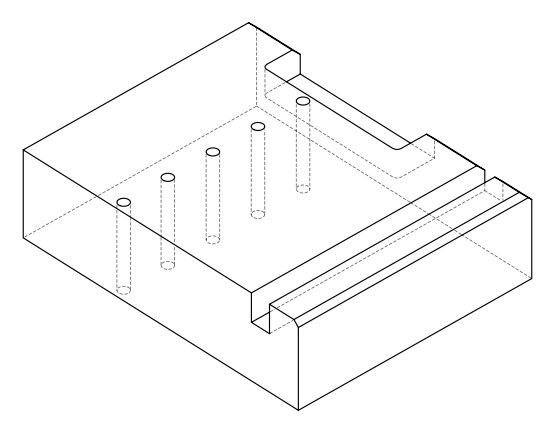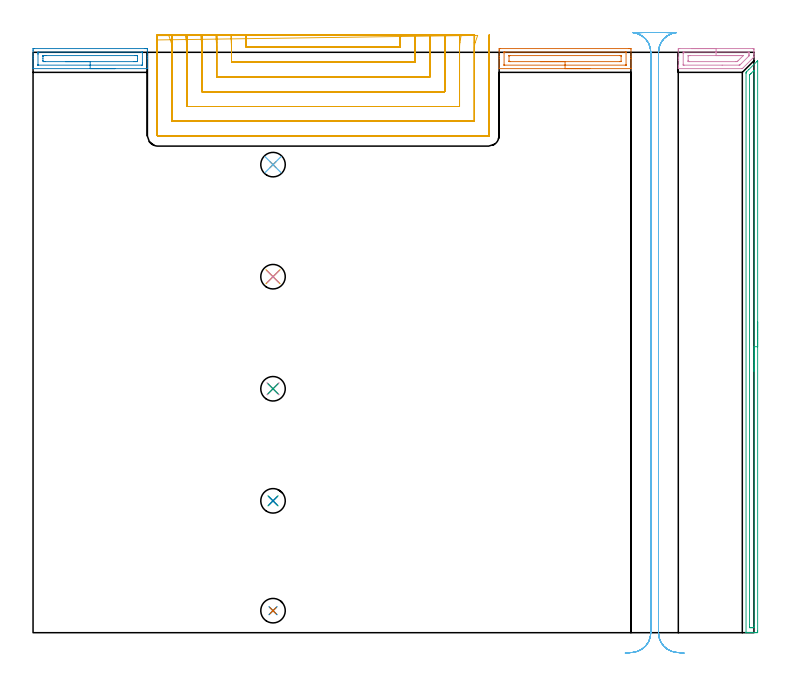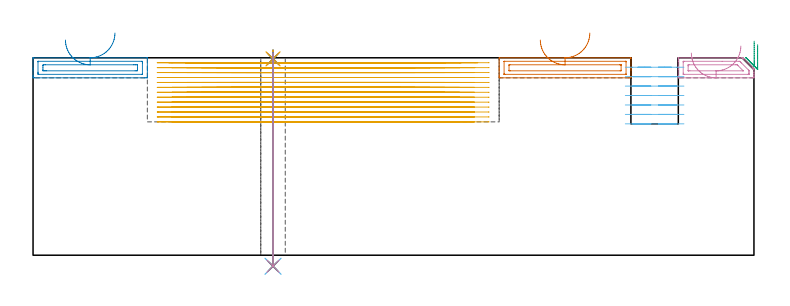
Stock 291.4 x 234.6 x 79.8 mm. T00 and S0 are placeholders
(PLAN: 16 operations, 4 tool changes, 75.2 min)
(1 AREA_MILL | FG_CHAMFER_SURFACE | UGT0205_001 | 1.5 min | 2076 mm3)
(2 AREA_MILL_1 | FG_CHAMFER_SURFACE_1 | UGT0205_001 | 1.33 min | 1680 mm3)
(3 AREA_MILL_2 | FG_CHAMFER_SURFACE_2 | UGT0205_001 | 3.84 min | 2588 mm3)
(4 AREA_MILL_3 | FG_CHAMFER_SURFACE_3 | UGT0205_001 | 0.93 min | 1110 mm3)
(5 MILL_SLOT | SLOT_PARTIAL_RECTANGULAR | NXT0201_009 | Follow Part, ap 2, ae 75% | 58.07 min | 139072 mm3)
(6 MILL_RECTANGULAR_SLOT | SLOT_RECTANGULAR | UGT0201_008 | Follow Part, ap 4, ae 75% | 7.65 min | 119314 mm3)
(7 SPOT_DRILL | STEP1HOLE | NXT0321_9005460120000 | 0.03 min | 2 mm3)
(8 SPOT_DRILL_1 | STEP1HOLE_1 | NXT0321_9005460120000 | 0.03 min | 13 mm3)
(9 SPOT_DRILL_2 | STEP1HOLE_2 | NXT0321_9005460120000 | 0.03 min | 3 mm3)
(10 SPOT_DRILL_3 | STEP1HOLE_3 | NXT0321_9005460120000 | 0.03 min | 14 mm3)
(11 SPOT_DRILL_4 | STEP1HOLE_4 | NXT0321_9005460120000 | 0.03 min | 24 mm3)
(12 DRILL_THROUGH_HOLE_INTO_CENTER | STEP1HOLE | UGT0301_494 | 0.35 min | 6101 mm3)
(13 DRILL_THROUGH_HOLE_INTO_CENTER_1 | STEP1HOLE_1 | UGT0301_494 | 0.35 min | 6129 mm3)
(14 DRILL_THROUGH_HOLE_INTO_CENTER_2 | STEP1HOLE_2 | UGT0301_494 | 0.35 min | 6133 mm3)
(15 DRILL_THROUGH_HOLE_INTO_CENTER_3 | STEP1HOLE_3 | UGT0301_494 | 0.35 min | 6123 mm3)
(16 DRILL_THROUGH_HOLE_INTO_CENTER_4 | STEP1HOLE_4 | UGT0301_494 | 0.35 min | 6125 mm3)
(TOOL UGT0205_001 | Chamfer Mill 20 x 3 x 45 deg. | D20 FL50 Z2)
(TOOL NXT0201_009 | ENDMILL 8mm [2P460-0800-NA 1630] | D8 FL26 Z6)
(TOOL UGT0201_008 | End Mill 16 mm | D16 FL32 Z4)
(TOOL NXT0321_9005460120000 | NC Spot Drill, 142deg, 12mm, Carbide, Uncoated | D12 PA142 FL30 Z2)
(TOOL UGT0301_494 | Carbide Drill 9.9 mm | D9.9 PA118 FL87 Z2)
(OP 1 AREA_MILL)
G17 G21 G94 G90
T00 M6
G54
G17 G0 G90 X225.05 Y228. S1061 M3
G43 Z89.8 H0
G94 G1 X225.012 Z88.928 F250.
X224.898 Z88.064
X224.709 Z87.212
X224.447 Z86.38
X224.113 Z85.574
X223.71 Z84.8
X223.242 Z84.064
X222.71 Z83.372
X222.121 Z82.729
X221.478 Z82.14
X220.786 Z81.608
X220.05 Z81.14
X219.276 Z80.737
X218.47 Z80.403
X217.638 Z80.141
X216.786 Z79.952
X215.922 Z79.838
X215.05 Z79.8
X188.471
X188.41 Y228.005 Z79.793
X188.4 Y228.164 Z79.635
Y232.193 Z75.605
Y232.935 Z74.858
Y235.221 Z72.575
X188.402 Y235.592 Z72.204
X188.407 Y236.091 Z71.705
X188.413 Y236.093 Z71.703
X188.914 Y236.1 Z71.7
X240.677
X241.186 Y236.099 Z71.701
X241.687 Y236.093 Z71.703
X241.693 Y236.091 Z71.705
X241.7 Y235.592 Z72.204
Y232.935 Z74.858
Y232.193 Z75.605
Y232.05 Z75.748
X241.699 Y228.162 Z79.637
X241.69 Y228.005 Z79.793
X241.629 Y228. Z79.8
X215.05
Y229.414 Z78.386
X190.666
X190.474 Y229.417 Z78.383
X190.427 Y229.419 Z78.381
X190.411 Y229.421 Z78.379
X190.408 Y229.434 Z78.366
X190.403 Y229.477 Z78.323
X190.401 Y229.519 Z78.281
Y234.393 Z73.407
X190.404 Y234.584 Z73.216
X190.408 Y234.653 Z73.147
X190.412 Y234.68 Z73.12
X190.418 Y234.681 Z73.119
X190.47 Y234.684 Z73.116
X190.686 Y234.686 Z73.114
X190.707
X239.434
X239.626 Y234.683 Z73.117
X239.673 Y234.681 Z73.119
X239.689 Y234.679 Z73.121
X239.692 Y234.666 Z73.134
X239.697 Y234.623 Z73.177
X239.699 Y234.581 Z73.219
Y229.707 Z78.093
X239.696 Y229.516 Z78.284
X239.692 Y229.447 Z78.353
X239.688 Y229.42 Z78.38
X239.682 Y229.419 Z78.381
X239.63 Y229.416 Z78.384
X239.414 Y229.414 Z78.386
X239.393
X215.05
Y230.828 Z76.972
X192.794 Y230.829 Z76.971
X192.458 Y230.833 Z76.967
X192.42 Y230.835 Z76.965
X192.407 Y230.99 Z76.81
X192.401 Y231.106 Z76.694
X192.4 Y233.052 Z74.748
X192.404 Y233.168 Z74.632
X192.41 Y233.244 Z74.556
X192.423 Y233.265 Z74.535
X192.458 Y233.267 Z74.533
X193.008 Y233.271 Z74.529
X237.306
X237.642 Y233.267 Z74.533
X237.68 Y233.265 Z74.535
X237.693 Y233.11 Z74.69
X237.699 Y232.994 Z74.806
X237.7 Y231.048 Z76.752
X237.696 Y230.932 Z76.868
X237.69 Y230.856 Z76.944
X237.677 Y230.835 Z76.965
X237.642 Y230.833 Z76.967
X237.092 Y230.829 Z76.971
X215.05 Y230.828 Z76.972
X214.178 Z77.01
X213.314 Z77.123
X212.462 Z77.312
X211.63 Z77.575
X210.824 Z77.908
X210.05 Z78.311
X209.314 Z78.78
X208.622 Z79.311
X207.979 Z79.9
X207.39 Z80.544
X206.858 Z81.236
X206.39 Z81.972
X205.987 Z82.745
X205.653 Z83.551
X205.391 Z84.383
X205.202 Z85.235
X205.088 Z86.1
X205.05 Z86.972
G0 Z89.8
M5
M2
(OP 2 AREA_MILL_1)
G17 G21 G94 G90
T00 M6
G54
G17 G0 G90 X33.1 Y228. S1061 M3
G43 Z89.8 H0
G94 G1 X33.062 Z88.928 F250.
X32.948 Z88.063
X32.759 Z87.212
X32.497 Z86.38
X32.163 Z85.574
X31.76 Z84.8
X31.292 Z84.064
X30.76 Z83.372
X30.171 Z82.729
X29.528 Z82.14
X28.836 Z81.608
X28.1 Z81.14
X27.326 Z80.737
X26.52 Z80.403
X25.688 Z80.141
X24.836 Z79.952
X23.972 Z79.838
X23.1 Z79.8
X0.058
X0.01 Y228.035 Z79.763
X0. Y228.14 Z79.658
Y232.188 Z75.61
Y232.935 Z74.858
Y235.218 Z72.577
X0.002 Y235.592 Z72.204
X0.006 Y236.092 Z71.704
X0.01 Y236.094 Z71.702
X0.512 Y236.1 Z71.7
X45.18
X45.688 Y236.099 Z71.701
X46.19 Y236.094 Z71.702
X46.194 Y236.092 Z71.704
X46.2 Y235.592 Z72.204
Y232.935 Z74.858
Y232.189 Z75.61
Y232.066 Z75.733
X46.199 Y228.157 Z79.642
X46.19 Y228.027 Z79.771
X46.139 Y228.004 Z79.796
X46.131 Y228. Z79.8
X23.1
Y229.414 Z78.386
X2.263
X2.072 Y229.416 Z78.384
X2.025 Y229.418 Z78.382
X2.01 Y229.421 Z78.379
X2.006 Y229.435 Z78.365
X2.002 Y229.477 Z78.323
X2. Y229.518 Z78.282
Y229.677 Z78.123
Y233.821 Z73.979
Y234.104 Z73.696
X2.005 Y234.388 Z73.412
X2.01 Y234.577 Z73.223
X2.023 Y234.679 Z73.121
X2.305 Y234.686 Z73.114
X43.937
X44.128 Y234.684 Z73.116
X44.175 Y234.682 Z73.118
X44.19 Y234.679 Z73.121
X44.194 Y234.665 Z73.135
X44.198 Y234.623 Z73.177
X44.2 Y234.582 Z73.218
Y234.423 Z73.377
Y230.279 Z77.521
Y229.996 Z77.804
X44.195 Y229.712 Z78.088
X44.19 Y229.523 Z78.277
X44.177 Y229.421 Z78.379
X43.895 Y229.414 Z78.386
X23.1
Y230.828 Z76.972
X4.941 Y230.829 Z76.971
X4.388 Y230.832 Z76.968
X4.055 Y230.835 Z76.965
X4.009 Y231.164 Z76.636
X4.003 Y231.217 Z76.583
X4. Y232.05 Z75.75
Y232.935 Z74.865
Y232.99 Z74.81
X4.003 Y233.046 Z74.754
X4.01 Y233.156 Z74.644
X4.023 Y233.265 Z74.535
X4.055 Y233.266 Z74.534
X4.606 Y233.27 Z74.53
X4.941 Y233.271 Z74.529
X5.491 Y233.272 Z74.528
X41.259 Y233.271 Z74.529
X41.812 Y233.268 Z74.532
X42.145 Y233.264 Z74.536
X42.191 Y232.935 Z74.865
X42.197 Y232.883 Z74.917
X42.2 Y232.05 Z75.75
Y231.164 Z76.636
Y231.109 Z76.691
X42.197 Y231.054 Z76.746
X42.19 Y230.943 Z76.857
X42.177 Y230.835 Z76.965
X42.145 Y230.834 Z76.966
X41.594 Y230.83 Z76.97
X41.259 Y230.829 Z76.971
X40.709 Y230.828 Z76.972
X23.1
X22.228 Z77.01
X21.364 Z77.124
X20.512 Z77.312
X19.68 Z77.575
X18.874 Z77.909
X18.1 Z78.311
X17.364 Z78.78
X16.672 Z79.311
X16.029 Z79.901
X15.44 Z80.544
X14.908 Z81.236
X14.44 Z81.972
X14.037 Z82.745
X13.703 Z83.551
X13.441 Z84.383
X13.252 Z85.235
X13.138 Z86.1
X13.1 Z86.972
G0 Z89.8
M5
M2
(OP 3 AREA_MILL_2)
G17 G21 G94 G90
T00 M6
G54
G17 G0 G90 X292.9 Y125.6 S1061 M3
G43 Z89.8 H0
Z85.1
G94 G1 Y125.562 Z84.228 F250.
Y125.448 Z83.364
Y125.259 Z82.512
Y124.997 Z81.68
Y124.663 Z80.874
Y124.26 Z80.1
Y123.792 Z79.364
Y123.261 Z78.672
Y122.671 Z78.029
Y122.028 Z77.44
Y121.336 Z76.908
Y120.6 Z76.44
Y119.826 Z76.037
Y119.02 Z75.703
Y118.188 Z75.441
Y117.337 Z75.252
Y116.472 Z75.138
Y115.6 Z75.1
Y0.913
X292.899 Y0.593 Z75.101
X292.893 Y0.029 Z75.103
X292.891 Y0.007 Z75.105
X292.33 Y0. Z75.665
X292.031 Z75.963
X291.44 Z76.554
X290.843 Z77.154
X290.55 Z77.446
X289.953 Z78.043
X289.66 Z78.335
X289.074 Z78.925
X288.575 Z79.424
X288.218 Z79.773
X288.207 Y0.089 Z79.789
X288.205 Y0.106 Z79.792
X288.206 Y0.144 Z79.794
X288.2 Y226.15 Z79.8
X288.205 Y226.503 Z79.791
X288.336 Y226.638 Z79.661
X289.335 Y227.636 Z78.664
X292.605 Y230.905 Z75.394
X292.775 Y231.072 Z75.222
X292.892 Y231.183 Z75.106
X292.898 Y231.069 Z75.102
X292.9 Y230.946 Z75.1
Y230.905
Y115.6
X291.486 Z76.514
Y3.221
X291.482 Y2.376 Z76.518
X291.48 Y2.336 Z76.52
X291.44 Y2.01 Z76.56
X290.923 Y2.002 Z77.077
X290.55 Z77.45
X290.032 Y2.003 Z77.968
X289.66 Y2.01 Z78.34
X289.625 Y2.376 Z78.375
X289.623 Y2.413 Z78.377
X289.62 Y3.267 Z78.38
X289.615 Y225.304 Z78.385
X289.617 Y225.35 Z78.383
X289.621 Y225.438 Z78.379
X289.66 Y225.498 Z78.34
X289.982 Y225.827 Z78.018
X290.3 Y226.15 Z77.7
X291.191 Y227.041 Z76.809
X291.317 Y227.165 Z76.683
X291.44 Y227.283 Z76.56
X291.475 Y227.314 Z76.525
X291.481 Y227.179 Z76.519
X291.485 Y227.087 Z76.515
X291.486 Y227.041 Z76.514
Y226.995
Y115.6
Y114.729 Z76.552
Y113.864 Z76.666
Y113.012 Z76.855
Y112.18 Z77.117
Y111.374 Z77.451
Y110.6 Z77.854
Y109.864 Z78.323
Y109.172 Z78.854
Y108.529 Z79.443
Y107.94 Z80.086
Y107.409 Z80.778
Y106.94 Z81.514
Y106.537 Z82.288
Y106.203 Z83.094
Y105.941 Z83.926
Y105.752 Z84.778
Y105.638 Z85.643
Y105.6 Z86.514
G0 Z89.8
M5
M2
(OP 4 AREA_MILL_3)
G17 G21 G94 G90
T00 M6
G54
G17 G0 G90 X266.1 Y236.1 S1061 M3
G43 Z89.8 H0
Z81.7
G94 G1 X266.138 Z80.828 F250.
X266.252 Z79.964
X266.441 Z79.112
X266.703 Z78.28
X267.037 Z77.474
X267.44 Z76.7
X267.908 Z75.964
X268.44 Z75.272
X269.029 Z74.629
X269.672 Z74.04
X270.364 Z73.509
X271.1 Z73.04
X271.874 Z72.637
X272.68 Z72.303
X273.512 Z72.041
X274.363 Z71.852
X275.228 Z71.738
X276.1 Z71.7
X290.809
X291. Y236.098 Z71.702
X291.398 Y236.091 Z71.705
X291.4 Y235.881 Z71.917
Y235.592 Z72.205
Y234.996 Z72.801
Y234.706 Z73.089
Y234.128 Z73.671
Y233.821 Z73.978
X291.399 Y232.711 Z75.089
X291.394 Y232.695 Z75.104
X291.194 Y232.493 Z75.303
X290.809 Y232.108 Z75.691
X287.148 Y228.448 Z79.351
X286.836 Y228.136 Z79.661
X286.704 Y228.005 Z79.791
X286.352 Y228. Z79.8
X260.946
X260.808 Y228.003 Z79.788
X260.8 Y228.021 Z79.769
Y228.331 Z79.468
Y228.815 Z78.984
Y229.393 Z78.401
Y231.454 Z76.344
Y232.047 Z75.747
Y232.637 Z75.158
Y235.294 Z72.503
X260.803 Y235.592 Z72.205
X260.808 Y236.091 Z71.706
X260.886 Y236.094 Z71.704
X261.391 Y236.1 Z71.7
X276.1
Y234.686 Z73.114
X289.047
X289.246 Y234.684 Z73.116
X289.345 Y234.681 Z73.119
X289.386 Y234.679 Z73.121
X289.39 Y234.649 Z73.151
X289.395 Y234.56 Z73.24
X289.399 Y234.336 Z73.464
Y233.821 Z73.979
X289.397 Y233.452 Z74.348
X289.39 Y233.193 Z74.607
X289.375 Y233.137 Z74.663
X289.326 Y233.084 Z74.716
X289.184 Y232.935 Z74.865
X286.352 Y230.101 Z77.699
X285.995 Y229.748 Z78.052
X285.814 Y229.57 Z78.23
X285.67 Y229.431 Z78.369
X285.46 Y229.416 Z78.384
X285.438 Y229.415 Z78.385
X278.546 Y229.414 Z78.386
X263.153
X262.954 Y229.416 Z78.384
X262.855 Y229.419 Z78.381
X262.814 Y229.421 Z78.379
X262.81 Y229.451 Z78.349
X262.805 Y229.54 Z78.26
X262.801 Y229.764 Z78.036
Y234.191 Z73.609
X262.807 Y234.564 Z73.236
X262.81 Y234.668 Z73.132
X262.825 Y234.679 Z73.121
X262.848 Y234.681 Z73.119
X262.957 Y234.684 Z73.116
X263.174 Y234.686 Z73.114
X276.1
Y233.272 Z74.528
X286.905 Y233.271 Z74.529
X286.968 Y233.27 Z74.53
X287.029 Y233.266 Z74.534
X287.052 Y233.263 Z74.537
X287.038 Y233.244 Z74.556
X287.013 Y233.214 Z74.586
X284.965 Y231.164 Z76.636
X284.767 Y230.968 Z76.832
X284.698 Y230.902 Z76.898
X284.642 Y230.853 Z76.947
X284.607 Y230.835 Z76.965
X284.569 Y230.834 Z76.966
X284.015 Y230.829 Z76.971
X265.295
X264.957 Y230.831 Z76.969
X264.845 Y230.833 Z76.967
X264.813 Y230.835 Z76.965
X264.807 Y230.905 Z76.895
X264.803 Y231.009 Z76.791
X264.801 Y231.164 Z76.636
X264.8 Y231.32 Z76.48
X264.802 Y233.09 Z74.71
X264.81 Y233.246 Z74.554
X264.817 Y233.266 Z74.534
X264.831 Y233.268 Z74.532
X264.872 Y233.27 Z74.53
X264.957 Y233.271 Z74.529
X265.51 Y233.272 Z74.528
X276.1
X276.972 Z74.567
X277.836 Z74.68
X278.688 Z74.869
X279.52 Z75.132
X280.326 Z75.465
X281.1 Z75.868
X281.836 Z76.337
X282.528 Z76.868
X283.171 Y233.271 Z77.457
X283.76 Z78.101
X284.291 Z78.793
X284.76 Z79.529
X285.163 Z80.302
X285.497 Z81.108
X285.759 Z81.94
X285.948 Z82.792
X286.062 Z83.657
X286.1 Z84.529
G0 Z89.8
M5
M2
(OP 5 MILL_SLOT)
G17 G21 G94 G90
T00 M6
G54
G17 G0 G90 X85.977 Y241.595 S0 M3
G43 Z89.8 H1
Z77.808
G94 G1 X86.144 Y238.6 F250.
G2 X86.2 Y236.7 R36. F500.
G1 X148.4
G2 X148.455 Y238.6 R36.
G1 X148.62 Y241.595 F250.
X79.933 Y241.593
X80.133 Y238.6
G2 X80.2 Y236.597 R30. F500.
G1 Y230.7
X154.4
Y236.62
G2 X154.465 Y238.6 R30.
G1 X154.663 Y241.593 F250.
X73.866 Y241.59
X74.116 Y238.6
G2 X74.2 Y236.597 R24. F500.
G1 Y224.7
X160.4
Y236.62
G2 X160.482 Y238.6 R24.
G1 X160.729 Y241.59 F250.
X67.754 Y241.581
X68.088 Y238.6
G2 X68.2 Y236.597 R18. F500.
G1 Y218.7
X166.4
Y236.62
G2 X166.509 Y238.6 R18.
G1 X166.839 Y241.582 F250.
X61.531 Y241.558
X62.032 Y238.6
G2 X62.2 Y236.597 R12. F500.
G1 Y212.7
X172.4
Y236.62
G2 X172.565 Y238.6 R12.
G1 X173.06 Y241.559 F250.
X54.854 Y241.428
X55.856 Y238.6
G2 X56.2 Y236.597 R6. F500.
G1 Y206.7
X178.4
Y236.62
G2 X178.736 Y238.6 R6.
G1 X179.726 Y241.432 F250.
X50.2 Y239.597
Y236.597
Y201. F500.
G3 X50.5 Y200.7 R0.3
G1 X184.1
G3 X184.4 Y201. R0.3
G1 Y236.62
Y239.62 F250.
G0 X86.177 Y241.6 Z75.815
G1 X86.199 Y238.6
X86.2 Y238.336 F500.
Y236.7
X148.4
Y238.347
X148.401 Y238.6
X148.422 Y241.6 F250.
X80.172
X80.199 Y238.6
G2 X80.2 Y238.336 R30. F500.
G1 Y230.7
X154.4
Y238.347
G2 X154.401 Y238.6 R30.
G1 X154.426 Y241.6 F250.
X74.166
X74.199 Y238.6
G2 X74.2 Y238.336 R24. F500.
G1 Y224.7
X160.4
Y238.347
G2 X160.401 Y238.6 R24.
G1 X160.433 Y241.6 F250.
X68.154
X68.198 Y238.6
G2 X68.2 Y238.336 R18. F500.
G1 Y218.7
X166.4
Y238.347
G2 X166.402 Y238.6 R18.
G1 X166.444 Y241.6 F250.
X62.131 Y241.599
X62.197 Y238.6
G2 X62.2 Y238.336 R12. F500.
G1 Y212.7
X172.4
Y238.347
G2 X172.403 Y238.6 R12.
G1 X172.466 Y241.599 F250.
X56.062 Y241.597
X56.194 Y238.6
G2 X56.2 Y238.336 R6. F500.
G1 Y206.7
X178.4
Y238.347
G2 X178.405 Y238.6 R6.
G1 X178.532 Y241.597 F250.
X50.2 Y241.336
Y238.336
Y201. F500.
G3 X50.5 Y200.7 R0.3
G1 X184.1
G3 X184.4 Y201. R0.3
G1 Y238.347
Y241.347 F250.
G0 X86.2 Y241.6 Z73.823
G1 Y238.6
Y236.7 F500.
X148.4
Y238.6
Y241.6 F250.
X80.2
Y238.6
Y230.7 F500.
X154.4
Y238.6
Y241.6 F250.
X74.2
Y238.6
Y224.7 F500.
X160.4
Y238.6
Y241.6 F250.
X68.2
Y238.6
Y218.7 F500.
X166.4
Y238.6
Y241.6 F250.
X62.2
Y238.6
Y212.7 F500.
X172.4
Y238.6
Y241.6 F250.
X56.2
Y238.6
Y206.7 F500.
X178.4
Y238.6
Y241.6 F250.
X50.2
Y238.6
Y201. F500.
G3 X50.5 Y200.7 R0.3
G1 X184.1
G3 X184.4 Y201. R0.3
G1 Y238.6
Y241.6 F250.
G0 X86.2 Z71.831
G1 Y238.6
Y236.7 F500.
X148.4
Y238.6
Y241.6 F250.
X80.2
Y238.6
Y230.7 F500.
X154.4
Y238.6
Y241.6 F250.
X74.2
Y238.6
Y224.7 F500.
X160.4
Y238.6
Y241.6 F250.
X68.2
Y238.6
Y218.7 F500.
X166.4
Y238.6
Y241.6 F250.
X62.2
Y238.6
Y212.7 F500.
X172.4
Y238.6
Y241.6 F250.
X56.2
Y238.6
Y206.7 F500.
X178.4
Y238.6
Y241.6 F250.
X50.2
Y238.6
Y201. F500.
G3 X50.5 Y200.7 R0.3
G1 X184.1
G3 X184.4 Y201. R0.3
G1 Y238.6
Y241.6 F250.
G0 X86.2 Z69.838
G1 Y238.6
Y236.7 F500.
X148.4
Y238.6
Y241.6 F250.
X80.2
Y238.6
Y230.7 F500.
X154.4
Y238.6
Y241.6 F250.
X74.2
Y238.6
Y224.7 F500.
X160.4
Y238.6
Y241.6 F250.
X68.2
Y238.6
Y218.7 F500.
X166.4
Y238.6
Y241.6 F250.
X62.2
Y238.6
Y212.7 F500.
X172.4
Y238.6
Y241.6 F250.
X56.2
Y238.6
Y206.7 F500.
X178.4
Y238.6
Y241.6 F250.
X50.2
Y238.6
Y201. F500.
G3 X50.5 Y200.7 R0.3
G1 X184.1
G3 X184.4 Y201. R0.3
G1 Y238.6
Y241.6 F250.
G0 X86.2 Z67.846
G1 Y238.6
Y236.7 F500.
X148.4
Y238.6
Y241.6 F250.
X80.2
Y238.6
Y230.7 F500.
X154.4
Y238.6
Y241.6 F250.
X74.2
Y238.6
Y224.7 F500.
X160.4
Y238.6
Y241.6 F250.
X68.2
Y238.6
Y218.7 F500.
X166.4
Y238.6
Y241.6 F250.
X62.2
Y238.6
Y212.7 F500.
X172.4
Y238.6
Y241.6 F250.
X56.2
Y238.6
Y206.7 F500.
X178.4
Y238.6
Y241.6 F250.
X50.2
Y238.6
Y201. F500.
G3 X50.5 Y200.7 R0.3
G1 X184.1
G3 X184.4 Y201. R0.3
G1 Y238.6
Y241.6 F250.
G0 X86.2 Z65.854
G1 Y238.6
Y236.7 F500.
X148.4
Y238.6
Y241.6 F250.
X80.2
Y238.6
Y230.7 F500.
X154.4
Y238.6
Y241.6 F250.
X74.2
Y238.6
Y224.7 F500.
X160.4
Y238.6
Y241.6 F250.
X68.2
Y238.6
Y218.7 F500.
X166.4
Y238.6
Y241.6 F250.
X62.2
Y238.6
Y212.7 F500.
X172.4
Y238.6
Y241.6 F250.
X56.2
Y238.6
Y206.7 F500.
X178.4
Y238.6
Y241.6 F250.
X50.2
Y238.6
Y201. F500.
G3 X50.5 Y200.7 R0.3
G1 X184.1
G3 X184.4 Y201. R0.3
G1 Y238.6
Y241.6 F250.
G0 X86.2 Z63.862
G1 Y238.6
Y236.7 F500.
X148.4
Y238.6
Y241.6 F250.
X80.2
Y238.6
Y230.7 F500.
X154.4
Y238.6
Y241.6 F250.
X74.2
Y238.6
Y224.7 F500.
X160.4
Y238.6
Y241.6 F250.
X68.2
Y238.6
Y218.7 F500.
X166.4
Y238.6
Y241.6 F250.
X62.2
Y238.6
Y212.7 F500.
X172.4
Y238.6
Y241.6 F250.
X56.2
Y238.6
Y206.7 F500.
X178.4
Y238.6
Y241.6 F250.
X50.2
Y238.6
Y201. F500.
G3 X50.5 Y200.7 R0.3
G1 X184.1
G3 X184.4 Y201. R0.3
G1 Y238.6
Y241.6 F250.
G0 X86.2 Z61.869
G1 Y238.6
Y236.7 F500.
X148.4
Y238.6
Y241.6 F250.
X80.2
Y238.6
Y230.7 F500.
X154.4
Y238.6
Y241.6 F250.
X74.2
Y238.6
Y224.7 F500.
X160.4
Y238.6
Y241.6 F250.
X68.2
Y238.6
Y218.7 F500.
X166.4
Y238.6
Y241.6 F250.
X62.2
Y238.6
Y212.7 F500.
X172.4
Y238.6
Y241.6 F250.
X56.2
Y238.6
Y206.7 F500.
X178.4
Y238.6
Y241.6 F250.
X50.2
Y238.6
Y201. F500.
G3 X50.5 Y200.7 R0.3
G1 X184.1
G3 X184.4 Y201. R0.3
G1 Y238.6
Y241.6 F250.
G0 X86.2 Z59.877
G1 Y238.6
Y236.7 F500.
X148.4
Y238.6
Y241.6 F250.
X80.2
Y238.6
Y230.7 F500.
X154.4
Y238.6
Y241.6 F250.
X74.2
Y238.6
Y224.7 F500.
X160.4
Y238.6
Y241.6 F250.
X68.2
Y238.6
Y218.7 F500.
X166.4
Y238.6
Y241.6 F250.
X62.2
Y238.6
Y212.7 F500.
X172.4
Y238.6
Y241.6 F250.
X56.2
Y238.6
Y206.7 F500.
X178.4
Y238.6
Y241.6 F250.
X50.2
Y238.6
Y201. F500.
G3 X50.5 Y200.7 R0.3
G1 X184.1
G3 X184.4 Y201. R0.3
G1 Y238.6
Y241.6 F250.
G0 X86.2 Z57.885
G1 Y238.6
Y236.7 F500.
X148.4
Y238.6
Y241.6 F250.
X80.2
Y238.6
Y230.7 F500.
X154.4
Y238.6
Y241.6 F250.
X74.2
Y238.6
Y224.7 F500.
X160.4
Y238.6
Y241.6 F250.
X68.2
Y238.6
Y218.7 F500.
X166.4
Y238.6
Y241.6 F250.
X62.2
Y238.6
Y212.7 F500.
X172.4
Y238.6
Y241.6 F250.
X56.2
Y238.6
Y206.7 F500.
X178.4
Y238.6
Y241.6 F250.
X50.2
Y238.6
Y201. F500.
G3 X50.5 Y200.7 R0.3
G1 X184.1
G3 X184.4 Y201. R0.3
G1 Y238.6
Y241.6 F250.
G0 X86.2 Z55.892
G1 Y238.6
Y236.7 F500.
X148.4
Y238.6
Y241.6 F250.
X80.2
Y238.6
Y230.7 F500.
X154.4
Y238.6
Y241.6 F250.
X74.2
Y238.6
Y224.7 F500.
X160.4
Y238.6
Y241.6 F250.
X68.2
Y238.6
Y218.7 F500.
X166.4
Y238.6
Y241.6 F250.
X62.2
Y238.6
Y212.7 F500.
X172.4
Y238.6
Y241.6 F250.
X56.2
Y238.6
Y206.7 F500.
X178.4
Y238.6
Y241.6 F250.
X50.2
Y238.6
Y201. F500.
G3 X50.5 Y200.7 R0.3
G1 X184.1
G3 X184.4 Y201. R0.3
G1 Y238.6
Y241.6 F250.
G0 X86.2 Z53.9
G1 Y238.6
Y236.7 F500.
X148.4
Y238.6
Y241.6 F250.
X80.2
Y238.6
Y230.7 F500.
X154.4
Y238.6
Y241.6 F250.
X74.2
Y238.6
Y224.7 F500.
X160.4
Y238.6
Y241.6 F250.
X68.2
Y238.6
Y218.7 F500.
X166.4
Y238.6
Y241.6 F250.
X62.2
Y238.6
Y212.7 F500.
X172.4
Y238.6
Y241.6 F250.
X56.2
Y238.6
Y206.7 F500.
X178.4
Y238.6
Y241.6 F250.
X50.2
Y238.6
Y201. F500.
G3 X50.5 Y200.7 R0.3
G1 X184.1
G3 X184.4 Y201. R0.3
G1 Y238.6
Y241.6 F250.
G0 Z89.8
M5
M2
(OP 6 MILL_RECTANGULAR_SLOT)
G17 G21 G94 G90
T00 M6
G54
G17 G0 G90 X263.097 Y-8.23 S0 M3
G43 Z89.8 H0
Z75.986
G94 G1 X260.108 Y-7.97 F250.
G2 X252.8 Y0. R8. F500.
G1 Y234.6
G2 X257.959 Y242.078 R8.
G1 X257.969 Y242.107
G3 X255.203 Y242.6 R8.
G1 X247.299
G3 X244.532 Y242.106 R8.
G1 X244.542 Y242.078
G2 X249.7 Y234.6 R8.
G1 Y0.
G2 X242.392 Y-7.97 R8.
G1 X239.403 Y-8.23 F250.
G0 X263.097 Z72.171
G1 X260.108 Y-7.97
G2 X252.8 Y0. R8. F500.
G1 Y234.6
G2 X259.98 Y242.558 R8.
G1 X259.981 Y242.588
G3 X259.539 Y242.6 R8.
G1 X242.964
G3 X242.52 Y242.588 R8.
G1 X242.522 Y242.558
G2 X249.7 Y234.6 R8.
G1 Y0.
G2 X242.392 Y-7.97 R8.
G1 X239.403 Y-8.23 F250.
G0 X263.097 Z68.357
G1 X260.108 Y-7.97
G2 X252.8 Y0. R8. F500.
G1 Y234.6
G2 X260.108 Y242.57 R8.
G1 Y242.6
X242.392
Y242.57
G2 X249.7 Y234.6 R8.
G1 Y0.
G2 X242.392 Y-7.97 R8.
G1 X239.403 Y-8.23 F250.
G0 X263.097 Z64.543
G1 X260.108 Y-7.97
G2 X252.8 Y0. R8. F500.
G1 Y234.6
G2 X260.108 Y242.57 R8.
G1 Y242.6
X242.392
Y242.57
G2 X249.7 Y234.6 R8.
G1 Y0.
G2 X242.392 Y-7.97 R8.
G1 X239.403 Y-8.23 F250.
G0 X263.097 Z60.729
G1 X260.108 Y-7.97
G2 X252.8 Y0. R8. F500.
G1 Y234.6
G2 X260.108 Y242.57 R8.
G1 Y242.6
X242.392
Y242.57
G2 X249.7 Y234.6 R8.
G1 Y0.
G2 X242.392 Y-7.97 R8.
G1 X239.403 Y-8.23 F250.
G0 X263.097 Z56.914
G1 X260.108 Y-7.97
G2 X252.8 Y0. R8. F500.
G1 Y234.6
G2 X260.108 Y242.57 R8.
G1 Y242.6
X242.392
Y242.57
G2 X249.7 Y234.6 R8.
G1 Y0.
G2 X242.392 Y-7.97 R8.
G1 X239.403 Y-8.23 F250.
G0 X263.097 Z53.1
G1 X260.108 Y-7.97
G2 X252.8 Y0. R8. F500.
G1 Y234.6
G2 X260.108 Y242.57 R8.
G1 Y242.6
X242.392
Y242.57
G2 X249.7 Y234.6 R8.
G1 Y0.
G2 X242.392 Y-7.97 R8.
G1 X239.403 Y-8.23 F250.
G0 Z89.8
M5
M2
(OP 7 SPOT_DRILL)
G17 G21 G94 G90
T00 M6
G54
G17 G0 G90 X97. Y189.2 S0 M3
G43 Z89.8 H0
G94 G81 G98 Z79.374 F250. R82.8
G80
M5
M2
(OP 8 SPOT_DRILL_1)
G17 G21 G94 G90
T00 M6
G54
G17 G0 G90 X97. Y8.9 S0 M3
G43 Z89.8 H0
G94 G81 G98 Z79.374 F250. R82.8
G80
M5
M2
(OP 9 SPOT_DRILL_2)
G17 G21 G94 G90
T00 M6
G54
G17 G0 G90 X97. Y53.3 S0 M3
G43 Z89.8 H0
G94 G81 G98 Z79.374 F250. R82.8
G80
M5
M2
(OP 10 SPOT_DRILL_3)
G17 G21 G94 G90
T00 M6
G54
G17 G0 G90 X97. Y98.6 S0 M3
G43 Z89.8 H0
G94 G81 G98 Z79.374 F250. R82.8
G80
M5
M2
(OP 11 SPOT_DRILL_4)
G17 G21 G94 G90
T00 M6
G54
G17 G0 G90 X97. Y143.9 S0 M3
G43 Z89.8 H0
G94 G81 G98 Z79.374 F250. R82.8
G80
M5
M2
(OP 12 DRILL_THROUGH_HOLE_INTO_CENTER)
G17 G21 G94 G90
T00 M6
G54
G17 G0 G90 X97. Y189.2 S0 M3
G43 Z89.8 H0
G94 G73 G98 Z-4.474 F250. Q9.364 R81.8
G80
M5
M2
(OP 13 DRILL_THROUGH_HOLE_INTO_CENTER_1)
G17 G21 G94 G90
T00 M6
G54
G17 G0 G90 X97. Y8.9 S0 M3
G43 Z89.8 H0
G94 G73 G98 Z-4.474 F250. Q9.364 R81.8
G80
M5
M2
(OP 14 DRILL_THROUGH_HOLE_INTO_CENTER_2)
G17 G21 G94 G90
T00 M6
G54
G17 G0 G90 X97. Y53.3 S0 M3
G43 Z89.8 H0
G94 G73 G98 Z-4.474 F250. Q9.364 R81.8
G80
M5
M2
(OP 15 DRILL_THROUGH_HOLE_INTO_CENTER_3)
G17 G21 G94 G90
T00 M6
G54
G17 G0 G90 X97. Y98.6 S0 M3
G43 Z89.8 H0
G94 G73 G98 Z-4.474 F250. Q9.364 R81.8
G80
M5
M2
(OP 16 DRILL_THROUGH_HOLE_INTO_CENTER_4)
G17 G21 G94 G90
T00 M6
G54
G17 G0 G90 X97. Y143.9 S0 M3
G43 Z89.8 H0
G94 G73 G98 Z-4.474 F250. Q9.364 R81.8
G80
M5
M2
